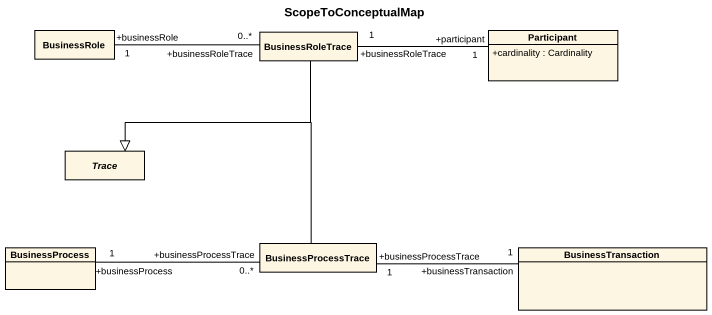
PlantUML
@startuml
title ScopeToConceptualMap
hide circle
hide empty members
skinparam classAttributeIconSize 0
class BusinessRole
class BusinessRoleTrace
class "Participant" as Participant_ {
  +cardinality : Cardinality
}
abstract class Trace
class BusinessProcess
class BusinessProcessTrace
class BusinessTransaction
BusinessRole "+businessRole\n1" -right- "+businessRoleTrace\n0..*" BusinessRoleTrace
BusinessRoleTrace "+businessRoleTrace\n1" -right- "+participant\n1" Participant_
BusinessRoleTrace -left-|> Trace
BusinessProcess "+businessProcess\n1" -right- "+businessProcessTrace\n0..*" BusinessProcessTrace
BusinessProcessTrace -left-|> Trace
BusinessProcessTrace "+businessProcessTrace\n1" -right- "+businessTransaction\n1" BusinessTransaction
@enduml
